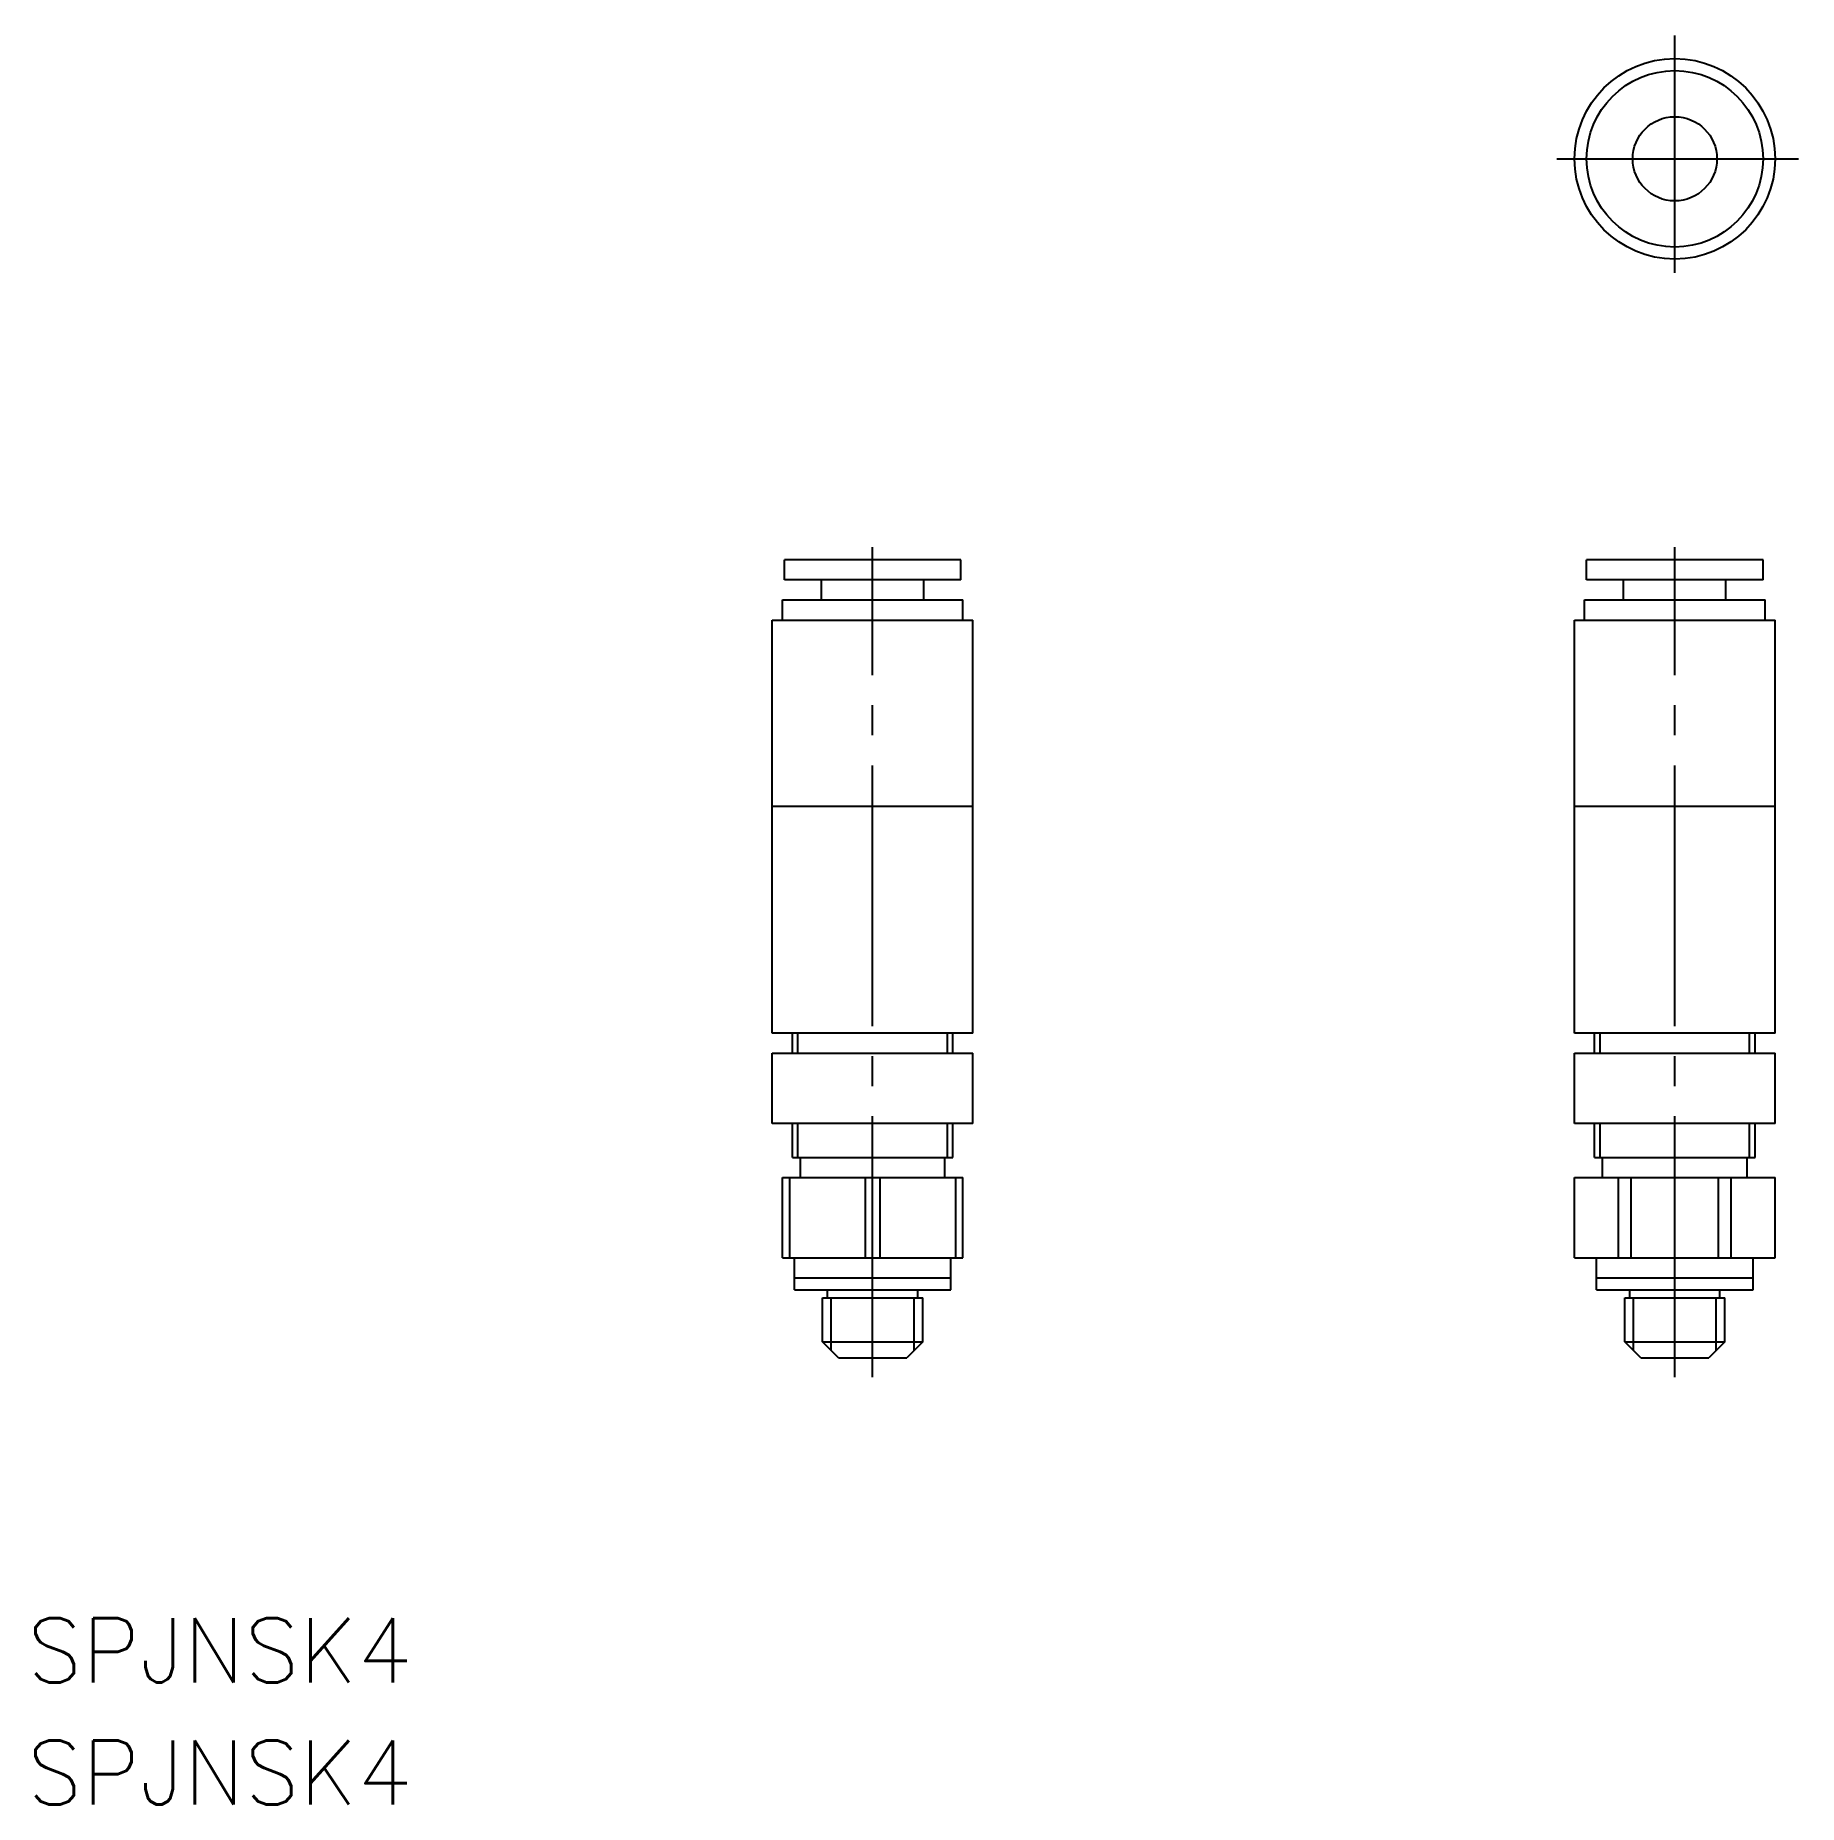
# Model space of a CAD drawing. Extents: x 47.1 to 135.1, y 150.9 to 239.1.
import ezdxf

# ---------------------------------------------------------------- set-up
doc = ezdxf.new("R2010")
doc.units = 0
doc.linetypes.add('CENTER', pattern=[17.5, 13, -1.5, 1.5, -1.5])
doc.layers.get('0').update_dxf_attribs({"linetype": 'CONTINUOUS'})
doc.layers.add('CENTER', color=1, linetype='CENTER')
doc.styles.get("Standard").update_dxf_attribs({"font": 'txt.shx', "bigfont": '@extfont2.shx'})

msp = doc.modelspace()

# ---------------------------------------------------------------- linework, layer by layer
at = {"color": 7, "linetype": 'CONTINUOUS'}
for p, q in [((93.284, 212.961), (84.484, 212.961)), ((84.484, 211.961), (84.484, 212.961)), ((93.284, 211.961), (93.284, 212.961)), ((133.284, 212.961), (124.484, 212.961)), ((124.484, 211.961), (124.484, 212.961)), ((133.284, 211.961), (133.284, 212.961)), ((93.284, 211.961), (84.484, 211.961)), ((86.334, 210.961), (86.334, 211.961)), ((91.434, 210.961), (91.434, 211.961)), ((133.284, 211.961), (124.484, 211.961)), ((126.334, 210.961), (126.334, 211.961)), ((131.434, 210.961), (131.434, 211.961)), ((84.384, 209.961), (84.384, 210.961)), ((84.384, 210.961), (93.384, 210.961)), ((93.384, 209.961), (93.384, 210.961)), ((124.384, 209.961), (124.384, 210.961)), ((124.384, 210.961), (133.384, 210.961)), ((133.384, 209.961), (133.384, 210.961)), ((83.884, 209.961), (93.884, 209.961)), ((83.884, 200.661), (83.884, 209.961)), ((93.884, 200.661), (93.884, 209.961)), ((123.884, 209.961), (133.884, 209.961)), ((123.884, 200.661), (123.884, 209.961)), ((133.884, 200.661), (133.884, 209.961)), ((93.884, 200.661), (83.884, 200.661)), ((83.884, 189.361), (83.884, 200.661)), ((93.884, 189.361), (93.884, 200.661)), ((133.884, 200.661), (123.884, 200.661)), ((123.884, 189.361), (123.884, 200.661)), ((133.884, 189.361), (133.884, 200.661)), ((93.884, 189.361), (83.884, 189.361)), ((84.884, 188.361), (84.884, 189.361)), ((92.884, 188.361), (92.884, 189.361)), ((133.884, 189.361), (123.884, 189.361)), ((124.884, 188.361), (124.884, 189.361)), ((132.884, 188.361), (132.884, 189.361)), ((83.884, 188.361), (93.884, 188.361)), ((83.884, 184.861), (83.884, 188.361)), ((93.884, 184.861), (93.884, 188.361)), ((123.884, 188.361), (133.884, 188.361)), ((123.884, 184.861), (123.884, 188.361)), ((133.884, 184.861), (133.884, 188.361)), ((93.884, 184.861), (83.884, 184.861)), ((84.884, 183.161), (84.884, 184.861)), ((92.884, 183.161), (92.884, 184.861)), ((133.884, 184.861), (123.884, 184.861)), ((124.884, 183.161), (124.884, 184.861)), ((132.884, 183.161), (132.884, 184.861)), ((84.884, 183.161), (92.884, 183.161)), ((85.284, 182.161), (85.284, 183.161)), ((92.484, 182.161), (92.484, 183.161)), ((124.884, 183.161), (132.884, 183.161)), ((125.284, 182.161), (125.284, 183.161)), ((132.484, 182.161), (132.484, 183.161)), ((84.384, 182.161), (93.384, 182.161)), ((84.384, 178.161), (84.384, 182.161)), ((84.746, 182.161), (84.746, 178.161)), ((88.521, 182.161), (88.521, 178.161)), ((89.246, 182.161), (89.246, 178.161)), ((93.021, 182.161), (93.021, 178.161)), ((93.384, 178.161), (93.384, 182.161)), ((123.884, 178.161), (123.884, 182.161)), ((123.884, 182.161), (133.884, 182.161)), ((126.076, 178.161), (126.076, 182.161)), ((126.704, 178.161), (126.704, 182.161)), ((131.063, 178.161), (131.063, 182.161)), ((131.691, 178.161), (131.691, 182.161)), ((133.884, 178.161), (133.884, 182.161)), ((84.384, 178.161), (93.384, 178.161)), ((84.984, 177.161), (84.984, 178.161)), ((92.784, 177.161), (92.784, 178.161)), ((123.884, 178.161), (133.884, 178.161)), ((124.984, 177.161), (124.984, 178.161)), ((132.784, 177.161), (132.784, 178.161)), ((84.984, 177.161), (92.784, 177.161)), ((84.984, 176.561), (84.984, 177.161)), ((84.984, 176.561), (92.784, 176.561)), ((86.634, 176.161), (86.634, 176.561)), ((91.134, 176.161), (91.134, 176.561)), ((92.784, 176.561), (92.784, 177.161)), ((124.984, 177.161), (132.784, 177.161)), ((124.984, 176.561), (124.984, 177.161)), ((124.984, 176.561), (132.784, 176.561)), ((126.634, 176.161), (126.634, 176.561)), ((131.134, 176.161), (131.134, 176.561)), ((132.784, 176.561), (132.784, 177.161)), ((86.384, 173.961), (86.384, 176.161)), ((86.384, 176.161), (91.384, 176.161)), ((91.384, 173.961), (91.384, 176.161)), ((126.384, 173.961), (126.384, 176.161)), ((126.384, 176.161), (131.384, 176.161)), ((131.384, 173.961), (131.384, 176.161)), ((87.184, 173.161), (86.384, 173.961)), ((91.384, 173.961), (90.584, 173.161)), ((127.184, 173.161), (126.384, 173.961)), ((131.384, 173.961), (130.584, 173.161)), ((87.184, 173.161), (90.584, 173.161)), ((127.184, 173.161), (130.584, 173.161))]:
    msp.add_line(p, q, dxfattribs=at)
at = {"color": 3, "linetype": 'CONTINUOUS'}
for p, q in [((85.154, 188.361), (85.154, 189.361)), ((92.613, 188.361), (92.613, 189.361)), ((125.154, 188.361), (125.154, 189.361)), ((132.613, 188.361), (132.613, 189.361)), ((85.154, 183.161), (85.154, 184.861)), ((92.613, 183.161), (92.613, 184.861)), ((125.154, 183.161), (125.154, 184.861)), ((132.613, 183.161), (132.613, 184.861)), ((86.817, 173.528), (86.817, 176.161)), ((90.951, 173.528), (90.951, 176.161)), ((126.817, 173.528), (126.817, 176.161)), ((130.951, 173.528), (130.951, 176.161)), ((86.384, 173.961), (91.384, 173.961)), ((126.384, 173.961), (131.384, 173.961))]:
    msp.add_line(p, q, dxfattribs=at)
at = {"color": 7, "linetype": 'CONTINUOUS'}
for radius in [5, 4.4, 2.1]:
    msp.add_circle((128.884, 232.961), radius, dxfattribs=at)
at = {"layer": 'CENTER', "color": 1, "linetype": 'CENTER'}
for p, q in [((128.884, 227.275), (128.884, 239.117)), ((123.008, 232.961), (135.057, 232.961)), ((88.884, 172.211), (88.884, 213.593)), ((128.884, 172.211), (128.884, 213.593))]:
    msp.add_line(p, q, dxfattribs=at)

# ---------------------------------------------------------------- texts
at = {"color": 7, "linetype": 'CONTINUOUS'}
for p in [(46.728, 156.984), (46.728, 150.887)]:
    msp.add_text('SPJNSK4', height=3.2, dxfattribs=at).set_placement(p)

doc.saveas('drawing.dxf')
